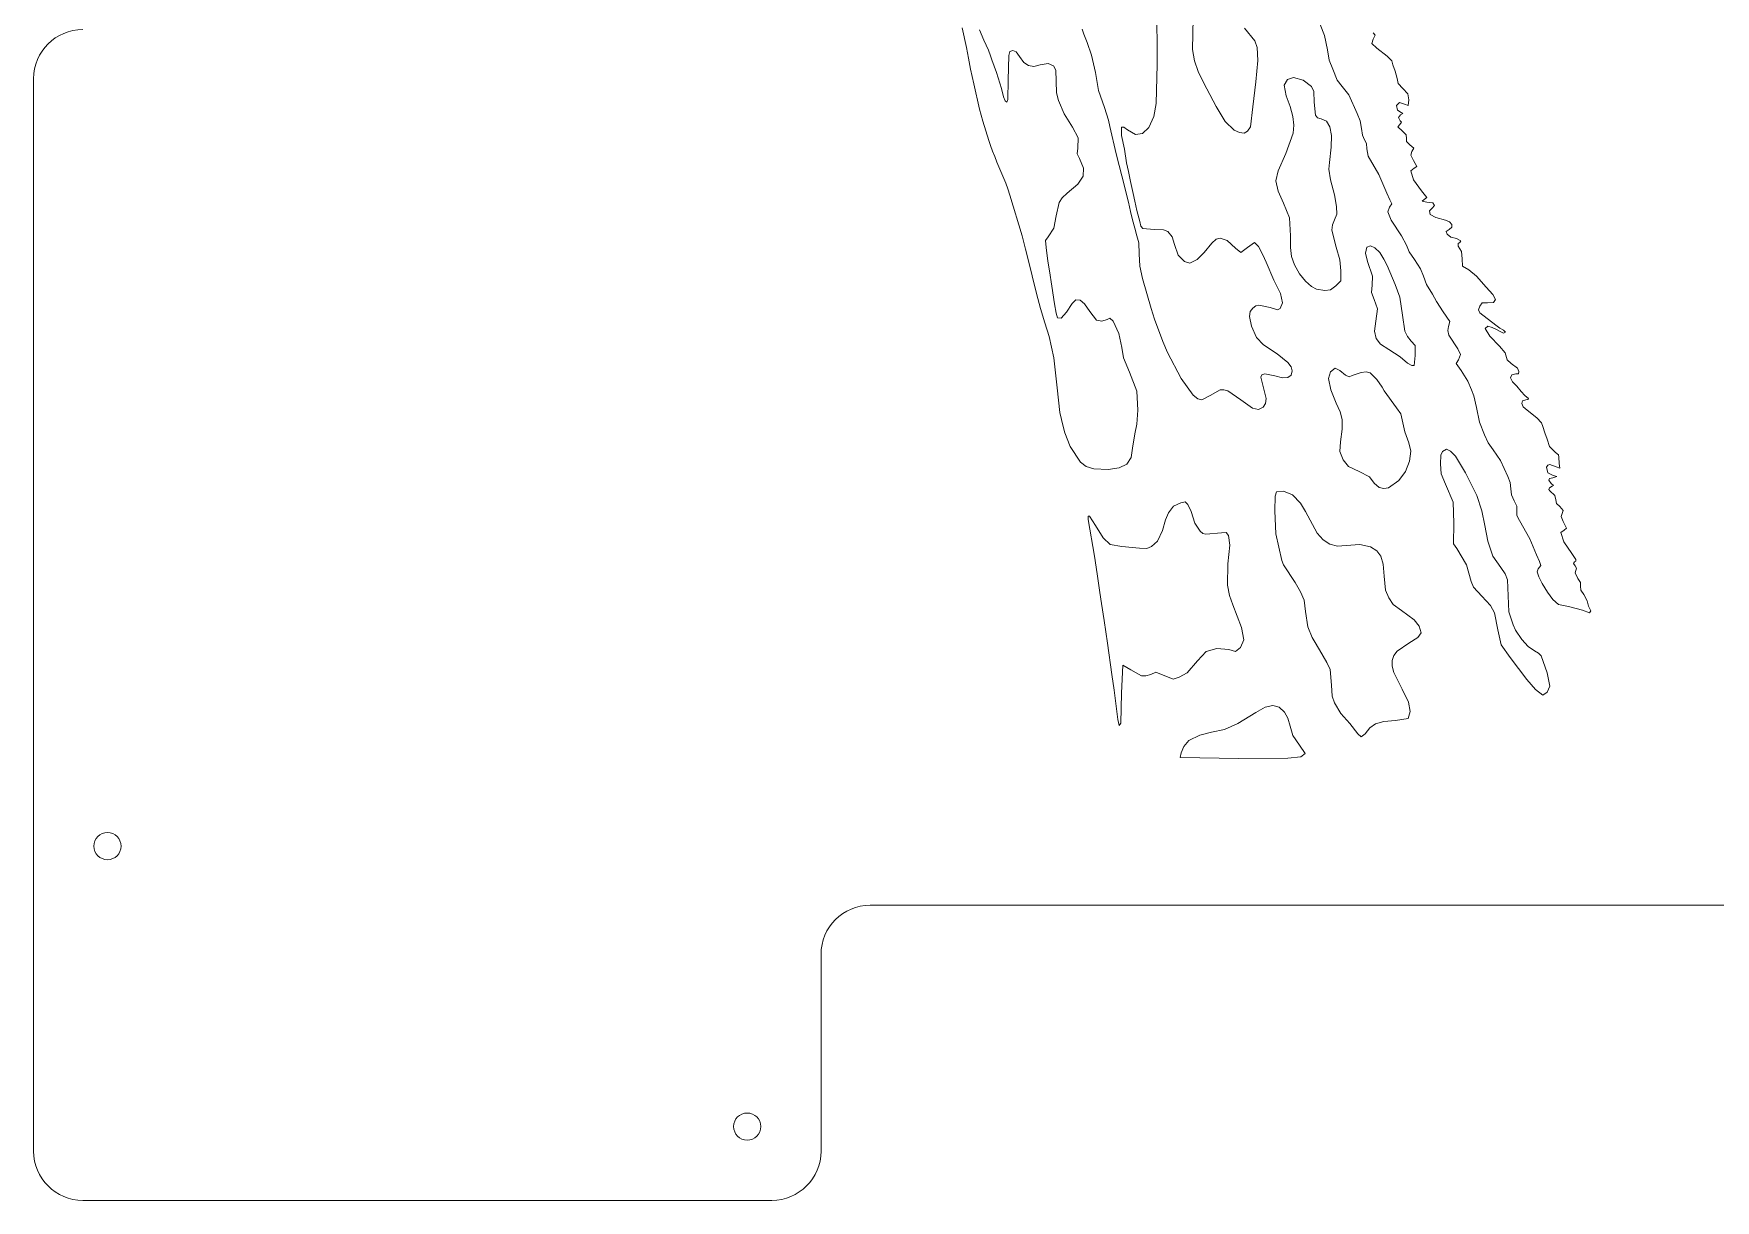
# Model space of a CAD drawing. Header units: inches. Extents: x 0.5 to 16.5, y 0.5 to 16.
# Drawn here: x 0.5 to 9.04, y 0.5 to 6.43 of the extents above; entities that cross this region are included whole.
import ezdxf

# ---------------------------------------------------------------- set-up
doc = ezdxf.new("R2010")
doc.units = ezdxf.units.IN
doc.header["$MEASUREMENT"] = 0

msp = doc.modelspace()

# ---------------------------------------------------------------- linework, layer by layer
at = {"color": 7, "linetype": 'Continuous', "lineweight": 15}
for p, q in [((6.2054, 6.5841), (6.2075, 6.2718)), ((6.3874, 6.3488), (6.3907, 6.5068)), ((5.2391, 6.3589), (5.2163, 6.4591)), ((5.3053, 6.448), (5.3273, 6.3952)), ((5.8356, 6.4266), (5.8274, 6.4517)), ((5.8518, 6.3841), (5.8356, 6.4266)), ((6.652, 6.4563), (6.7037, 6.3924)), ((7.0582, 6.4186), (7.0353, 6.4757)), ((7.0722, 6.3464), (7.0582, 6.4186)), ((7.3155, 6.4211), (7.3049, 6.4016)), ((7.3051, 6.4328), (7.3155, 6.4211)), ((5.2496, 6.3035), (5.2391, 6.3589)), ((5.3273, 6.3952), (5.3501, 6.3441)), ((5.3501, 6.3441), (5.3607, 6.3163)), ((5.454, 6.3174), (5.4599, 6.3386)), ((5.4599, 6.3386), (5.4745, 6.3424)), ((5.4745, 6.3424), (5.4914, 6.337)), ((5.4914, 6.337), (5.5091, 6.3123)), ((5.8741, 6.3202), (5.8518, 6.3841)), ((6.3976, 6.2899), (6.3874, 6.3488)), ((6.7037, 6.3924), (6.7164, 6.3581)), ((6.7164, 6.3581), (6.7184, 6.2924)), ((7.0812, 6.2944), (7.0722, 6.3464)), ((7.3049, 6.4016), (7.2978, 6.3783)), ((7.2978, 6.3783), (7.3235, 6.3552)), ((7.3235, 6.3552), (7.376, 6.3145)), ((5.2602, 6.2481), (5.2496, 6.3035)), ((5.2766, 6.173), (5.2602, 6.2481)), ((5.3607, 6.3163), (5.3679, 6.2952)), ((5.3679, 6.2952), (5.3908, 6.2313)), ((5.4509, 6.1923), (5.454, 6.3174)), ((5.5091, 6.3123), (5.5309, 6.2827)), ((5.5309, 6.2827), (5.5541, 6.2664)), ((5.5541, 6.2664), (5.5809, 6.2624)), ((5.5809, 6.2624), (5.6135, 6.27)), ((5.6135, 6.27), (5.6534, 6.2777)), ((5.6534, 6.2777), (5.6804, 6.2649)), ((5.6804, 6.2649), (5.6921, 6.2439)), ((5.6921, 6.2439), (5.694, 6.1871)), ((5.8938, 6.2319), (5.8741, 6.3202)), ((6.2075, 6.2718), (6.2033, 6.0745)), ((6.4164, 6.2369), (6.3976, 6.2899)), ((6.4322, 6.2007), (6.4164, 6.2369)), ((6.7184, 6.2924), (6.7086, 6.1841)), ((7.1, 6.2487), (7.0812, 6.2944)), ((7.1218, 6.1929), (7.1, 6.2487)), ((7.376, 6.3145), (7.3996, 6.2902)), ((7.3996, 6.2902), (7.4051, 6.2705)), ((7.4051, 6.2705), (7.4163, 6.2381)), ((7.4163, 6.2381), (7.4274, 6.2002)), ((0.5, 6.2), (0.5, 0.75)), ((5.3051, 6.0452), (5.2766, 6.173)), ((5.3908, 6.2313), (5.417, 6.1493)), ((5.4484, 6.0939), (5.4509, 6.1923)), ((5.694, 6.1871), (5.6964, 6.1289)), ((5.9099, 6.1392), (5.8938, 6.2319)), ((6.4603, 6.148), (6.4322, 6.2007)), ((6.7086, 6.1841), (6.6938, 6.0574)), ((6.8525, 6.1674), (6.8699, 6.1958)), ((6.8626, 6.1128), (6.8525, 6.1674)), ((6.8699, 6.1958), (6.9007, 6.2063)), ((6.9007, 6.2063), (6.9496, 6.192)), ((6.9496, 6.192), (6.9909, 6.16)), ((6.9909, 6.16), (7.003, 6.135)), ((7.1474, 6.1595), (7.1218, 6.1929)), ((7.1811, 6.118), (7.1474, 6.1595)), ((7.4274, 6.2002), (7.432, 6.1759)), ((7.432, 6.1759), (7.4564, 6.1496)), ((5.417, 6.1493), (5.4274, 6.1073)), ((5.4274, 6.1073), (5.4349, 6.0871)), ((5.4349, 6.0871), (5.4433, 6.081)), ((5.4433, 6.081), (5.4484, 6.0939)), ((5.6964, 6.1289), (5.706, 6.0883)), ((5.706, 6.0883), (5.7349, 6.0218)), ((5.9393, 6.0529), (5.9099, 6.1392)), ((6.2033, 6.0745), (6.1909, 6.0084)), ((6.5078, 6.0584), (6.4603, 6.148)), ((6.8834, 6.0585), (6.8626, 6.1128)), ((7.003, 6.135), (7.0051, 6.0804)), ((7.0051, 6.0804), (7.0112, 6.0139)), ((7.2242, 6.023), (7.1811, 6.118)), ((7.439, 6.0784), (7.424, 6.0644)), ((7.4638, 6.0704), (7.439, 6.0784)), ((7.4564, 6.1496), (7.4815, 6.1223)), ((7.482, 6.064), (7.4638, 6.0704)), ((7.4815, 6.1223), (7.4859, 6.0923)), ((7.4859, 6.0923), (7.482, 6.064)), ((5.3215, 5.9841), (5.3051, 6.0452)), ((5.3524, 5.886), (5.3215, 5.9841)), ((5.7349, 6.0218), (5.777, 5.9542)), ((5.9607, 5.9889), (5.9393, 6.0529)), ((5.9668, 5.9563), (5.9607, 5.9889)), ((6.1909, 6.0084), (6.1649, 5.9515)), ((6.5534, 5.9827), (6.5078, 6.0584)), ((6.5996, 5.9389), (6.5534, 5.9827)), ((6.6938, 6.0574), (6.6823, 5.9547)), ((6.8972, 6.0083), (6.8834, 6.0585)), ((6.9024, 5.9642), (6.8972, 6.0083)), ((7.0112, 6.0139), (7.0222, 6.0014)), ((7.0222, 6.0014), (7.0415, 5.9958)), ((7.0415, 5.9958), (7.0677, 5.9833)), ((7.0677, 5.9833), (7.0846, 5.9556)), ((7.2394, 5.9862), (7.2242, 6.023)), ((7.2454, 5.9474), (7.2394, 5.9862)), ((7.424, 6.0644), (7.4293, 6.0408)), ((7.4293, 6.0408), (7.4477, 6.0285)), ((7.444, 6.0158), (7.4333, 6.0034)), ((7.4333, 6.0034), (7.4426, 5.9866)), ((7.4426, 5.9866), (7.4492, 5.9788)), ((7.4549, 6.0234), (7.444, 6.0158)), ((7.4477, 6.0285), (7.4549, 6.0234)), ((5.777, 5.9542), (5.8061, 5.9001)), ((5.8061, 5.9001), (5.805, 5.8474)), ((5.9999, 5.8174), (5.9668, 5.9563)), ((6.027, 5.9544), (6.0273, 5.9106)), ((6.0377, 5.954), (6.027, 5.9544)), ((6.0273, 5.9106), (6.041, 5.8424)), ((6.0569, 5.9398), (6.0377, 5.954)), ((6.0971, 5.9168), (6.0569, 5.9398)), ((6.1334, 5.9208), (6.0971, 5.9168)), ((6.1649, 5.9515), (6.1334, 5.9208)), ((6.6267, 5.9257), (6.5996, 5.9389)), ((6.6489, 5.9238), (6.6267, 5.9257)), ((6.6671, 5.9334), (6.6489, 5.9238)), ((6.6823, 5.9547), (6.6671, 5.9334)), ((6.8606, 5.8202), (6.8988, 5.9224)), ((6.8988, 5.9224), (6.9024, 5.9642)), ((7.0846, 5.9556), (7.0925, 5.9119)), ((7.0925, 5.9119), (7.0916, 5.8515)), ((7.2503, 5.9126), (7.2454, 5.9474)), ((7.2613, 5.89), (7.2503, 5.9126)), ((7.4412, 5.9673), (7.4301, 5.9551)), ((7.4301, 5.9551), (7.4537, 5.9341)), ((7.4492, 5.9788), (7.4412, 5.9673)), ((7.4537, 5.9341), (7.4726, 5.9139)), ((7.4726, 5.9139), (7.4741, 5.8967)), ((7.4741, 5.8967), (7.475, 5.8802)), ((5.3609, 5.861), (5.3524, 5.886)), ((5.3718, 5.8313), (5.3609, 5.861)), ((5.3827, 5.8041), (5.3718, 5.8313)), ((5.805, 5.8474), (5.8017, 5.8181)), ((5.8017, 5.8181), (5.8123, 5.7936)), ((6.0146, 5.7592), (5.9999, 5.8174)), ((6.041, 5.8424), (6.0526, 5.773)), ((6.8221, 5.7323), (6.8606, 5.8202)), ((7.0916, 5.8515), (7.0823, 5.7745)), ((7.2716, 5.8699), (7.2613, 5.89)), ((7.2734, 5.8436), (7.2716, 5.8699)), ((7.2794, 5.8066), (7.2734, 5.8436)), ((7.475, 5.8802), (7.491, 5.8635)), ((7.491, 5.8635), (7.5112, 5.8469)), ((7.5016, 5.8302), (7.4956, 5.812)), ((7.4956, 5.812), (7.5097, 5.7848)), ((7.5112, 5.8469), (7.5016, 5.8302)), ((5.3934, 5.7764), (5.3827, 5.8041)), ((5.4391, 5.6696), (5.3934, 5.7764)), ((5.8123, 5.7936), (5.8333, 5.7455)), ((5.8333, 5.7455), (5.8317, 5.7049)), ((6.0277, 5.7064), (6.0146, 5.7592)), ((6.0526, 5.773), (6.0612, 5.7278)), ((6.0612, 5.7278), (6.072, 5.6778)), ((6.8108, 5.6817), (6.8221, 5.7323)), ((7.0823, 5.7745), (7.08, 5.7397)), ((7.08, 5.7397), (7.0885, 5.6867)), ((7.333, 5.7135), (7.2794, 5.8066)), ((7.5133, 5.7451), (7.4959, 5.7309)), ((7.4959, 5.7309), (7.51, 5.6864)), ((7.5097, 5.7848), (7.5274, 5.7533)), ((7.5274, 5.7533), (7.5133, 5.7451)), ((5.4496, 5.6401), (5.4391, 5.6696)), ((5.4599, 5.6073), (5.4496, 5.6401)), ((5.8049, 5.6646), (5.7505, 5.6175)), ((5.8317, 5.7049), (5.8049, 5.6646)), ((6.0613, 5.573), (6.0277, 5.7064)), ((6.072, 5.6778), (6.086, 5.6159)), ((6.8228, 5.6277), (6.8108, 5.6817)), ((7.0885, 5.6867), (7.1078, 5.6102)), ((7.3748, 5.6174), (7.333, 5.7135)), ((7.51, 5.6864), (7.5503, 5.6294)), ((5.5214, 5.4007), (5.4599, 5.6073)), ((5.709, 5.5709), (5.6938, 5.5033)), ((5.7256, 5.5951), (5.709, 5.5709)), ((5.7505, 5.6175), (5.7256, 5.5951)), ((6.0719, 5.5256), (6.0613, 5.573)), ((6.086, 5.6159), (6.094, 5.5784)), ((6.094, 5.5784), (6.1047, 5.5299)), ((6.8498, 5.5671), (6.8228, 5.6277)), ((6.8805, 5.4922), (6.8498, 5.5671)), ((7.1078, 5.6102), (7.1189, 5.5507)), ((7.3892, 5.5847), (7.3748, 5.6174)), ((7.3883, 5.5478), (7.399, 5.5647)), ((7.399, 5.5647), (7.3892, 5.5847)), ((7.5503, 5.6294), (7.5774, 5.5955)), ((7.5635, 5.5864), (7.5535, 5.5778)), ((7.5535, 5.5778), (7.5772, 5.573)), ((7.5774, 5.5955), (7.5635, 5.5864)), ((7.5772, 5.573), (7.6075, 5.5696)), ((7.616, 5.5558), (7.6054, 5.5425)), ((7.6075, 5.5696), (7.616, 5.5558)), ((5.6938, 5.5033), (5.6824, 5.4404)), ((6.0829, 5.4826), (6.0719, 5.5256)), ((6.094, 5.44), (6.0829, 5.4826)), ((6.1047, 5.5299), (6.119, 5.4749)), ((6.119, 5.4749), (6.1244, 5.4507)), ((6.885, 5.4007), (6.8805, 5.4922)), ((7.1083, 5.4824), (7.0977, 5.4568)), ((7.1198, 5.5114), (7.1083, 5.4824)), ((7.1189, 5.5507), (7.1198, 5.5114)), ((7.3802, 5.5236), (7.3883, 5.5478)), ((7.3966, 5.4812), (7.3802, 5.5236)), ((7.4496, 5.4015), (7.3966, 5.4812)), ((7.6054, 5.5425), (7.5914, 5.5281)), ((7.5914, 5.5281), (7.594, 5.5091)), ((7.594, 5.5091), (7.6238, 5.4942)), ((7.6238, 5.4942), (7.6731, 5.4815)), ((7.6731, 5.4815), (7.6929, 5.4733)), ((7.6929, 5.4733), (7.7039, 5.4596)), ((5.5392, 5.3341), (5.5214, 5.4007)), ((5.6539, 5.3971), (5.6401, 5.377)), ((5.6824, 5.4404), (5.6539, 5.3971)), ((6.1051, 5.4007), (6.094, 5.44)), ((6.114, 5.3656), (6.1051, 5.4007)), ((6.1244, 5.4507), (6.1347, 5.4379)), ((6.1347, 5.4379), (6.1923, 5.4332)), ((6.1923, 5.4332), (6.2406, 5.4326)), ((6.2406, 5.4326), (6.2623, 5.4229)), ((6.2623, 5.4229), (6.2846, 5.3961)), ((6.2846, 5.3961), (6.2962, 5.3572)), ((6.4848, 5.3646), (6.5079, 5.3847)), ((6.5079, 5.3847), (6.5281, 5.3896)), ((6.5281, 5.3896), (6.5634, 5.3774)), ((6.8842, 5.3425), (6.885, 5.4007)), ((7.0977, 5.4568), (7.0953, 5.4299)), ((7.0953, 5.4299), (7.1168, 5.3444)), ((7.475, 5.3543), (7.4496, 5.4015)), ((7.6918, 5.4343), (7.6754, 5.4232)), ((7.6754, 5.4232), (7.6805, 5.4095)), ((7.6805, 5.4095), (7.7003, 5.3954)), ((7.7041, 5.445), (7.6918, 5.4343)), ((7.7003, 5.3954), (7.7288, 5.3873)), ((7.7039, 5.4596), (7.7041, 5.445)), ((7.7288, 5.3873), (7.7496, 5.3755)), ((5.556, 5.2674), (5.5392, 5.3341)), ((5.6401, 5.377), (5.6432, 5.3415)), ((5.6432, 5.3415), (5.6526, 5.273)), ((6.1164, 5.3103), (6.114, 5.3656)), ((6.1196, 5.2477), (6.1164, 5.3103)), ((6.2962, 5.3572), (6.3148, 5.304)), ((6.3148, 5.304), (6.3464, 5.2715)), ((6.4107, 5.2819), (6.4467, 5.3173)), ((6.4467, 5.3173), (6.4848, 5.3646)), ((6.5634, 5.3774), (6.6059, 5.3394)), ((6.6059, 5.3394), (6.6321, 5.3174)), ((6.6321, 5.3174), (6.6663, 5.3424)), ((6.6663, 5.3424), (6.7018, 5.3674)), ((6.7018, 5.3674), (6.7226, 5.3473)), ((6.7226, 5.3473), (6.7415, 5.3119)), ((6.7415, 5.3119), (6.7531, 5.287)), ((6.8901, 5.2963), (6.8842, 5.3425)), ((7.1168, 5.3444), (7.1357, 5.2788)), ((7.2668, 5.3137), (7.2729, 5.3441)), ((7.2754, 5.2702), (7.2668, 5.3137)), ((7.2729, 5.3441), (7.2912, 5.3502)), ((7.2912, 5.3502), (7.3142, 5.3405)), ((7.3142, 5.3405), (7.3382, 5.3175)), ((7.3382, 5.3175), (7.3597, 5.2835)), ((7.4883, 5.3197), (7.475, 5.3543)), ((7.5143, 5.2808), (7.4883, 5.3197)), ((7.737, 5.3617), (7.7365, 5.3482)), ((7.7365, 5.3482), (7.7531, 5.3214)), ((7.7446, 5.3674), (7.737, 5.3617)), ((7.7496, 5.3755), (7.7446, 5.3674)), ((7.7531, 5.3214), (7.7575, 5.2852)), ((5.5727, 5.198), (5.556, 5.2674)), ((5.6526, 5.273), (5.6608, 5.223)), ((5.6608, 5.223), (5.6718, 5.1452)), ((6.1328, 5.1841), (6.1196, 5.2477)), ((6.3464, 5.2715), (6.3734, 5.262)), ((6.3734, 5.262), (6.4107, 5.2819)), ((6.7531, 5.287), (6.7607, 5.2669)), ((6.7607, 5.2669), (6.8009, 5.1757)), ((6.9048, 5.2544), (6.8901, 5.2963)), ((6.93, 5.2091), (6.9048, 5.2544)), ((7.1357, 5.2788), (7.1404, 5.224)), ((7.1404, 5.224), (7.1413, 5.1723)), ((7.3013, 5.1961), (7.2754, 5.2702)), ((7.3597, 5.2835), (7.3768, 5.2507)), ((7.3768, 5.2507), (7.4164, 5.1535)), ((7.5449, 5.2332), (7.5143, 5.2808)), ((7.5607, 5.1963), (7.5449, 5.2332)), ((7.7575, 5.2852), (7.759, 5.2476)), ((7.759, 5.2476), (7.7902, 5.2289)), ((7.7902, 5.2289), (7.8297, 5.1959)), ((5.5946, 5.1091), (5.5727, 5.198)), ((5.6718, 5.1452), (5.686, 5.0555)), ((6.1767, 5.0313), (6.1328, 5.1841)), ((6.8009, 5.1757), (6.8339, 5.1091)), ((6.961, 5.1705), (6.93, 5.2091)), ((6.9913, 5.1444), (6.961, 5.1705)), ((7.0163, 5.1311), (6.9913, 5.1444)), ((7.0596, 5.123), (7.0163, 5.1311)), ((7.0886, 5.1267), (7.0596, 5.123)), ((7.1152, 5.1476), (7.0886, 5.1267)), ((7.1413, 5.1723), (7.1152, 5.1476)), ((7.2959, 5.1142), (7.2993, 5.1511)), ((7.2993, 5.1511), (7.3013, 5.1961)), ((7.4164, 5.1535), (7.4401, 5.0898)), ((7.5759, 5.1544), (7.5607, 5.1963)), ((7.6063, 5.1044), (7.5759, 5.1544)), ((7.8297, 5.1959), (7.8798, 5.1408)), ((7.8798, 5.1408), (7.9134, 5.1041)), ((5.6156, 5.0313), (5.5946, 5.1091)), ((5.686, 5.0555), (5.694, 5.0076)), ((5.7468, 5.0129), (5.7763, 5.0577)), ((5.7763, 5.0577), (5.795, 5.0755)), ((5.795, 5.0755), (5.8158, 5.0749)), ((5.8158, 5.0749), (5.8392, 5.0557)), ((5.8392, 5.0557), (5.8657, 5.0176)), ((6.7082, 5.0459), (6.6936, 5.0345)), ((6.7247, 5.0499), (6.7082, 5.0459)), ((6.781, 5.0364), (6.7247, 5.0499)), ((6.8436, 5.0609), (6.8333, 5.0317)), ((6.8339, 5.1091), (6.8436, 5.0609)), ((7.31, 5.0772), (7.2959, 5.1142)), ((7.3262, 5.0301), (7.31, 5.0772)), ((7.4401, 5.0898), (7.4542, 4.9982)), ((7.6274, 5.0683), (7.6063, 5.1044)), ((7.6607, 5.015), (7.6274, 5.0683)), ((7.8464, 5.044), (7.84, 5.0253)), ((7.8583, 5.0605), (7.8464, 5.044)), ((7.8856, 5.0603), (7.8583, 5.0605)), ((7.9164, 5.0627), (7.8856, 5.0603)), ((7.9134, 5.1041), (7.9257, 5.0777)), ((7.9257, 5.0777), (7.9164, 5.0627)), ((5.6374, 4.9591), (5.6156, 5.0313)), ((5.6585, 4.8896), (5.6374, 4.9591)), ((5.694, 5.0076), (5.7018, 4.9847)), ((5.7018, 4.9847), (5.7205, 4.9834)), ((5.7205, 4.9834), (5.7468, 5.0129)), ((5.8657, 5.0176), (5.8994, 4.9731)), ((5.8994, 4.9731), (5.9261, 4.9678)), ((5.9261, 4.9678), (5.9532, 4.9768)), ((5.9532, 4.9768), (5.9678, 4.9825)), ((5.9678, 4.9825), (5.9835, 4.9671)), ((5.9835, 4.9671), (6.0129, 4.9053)), ((6.1944, 4.9785), (6.1767, 5.0313)), ((6.2359, 4.8646), (6.1944, 4.9785)), ((6.6804, 5.0163), (6.6774, 4.9914)), ((6.6774, 4.9914), (6.6865, 4.942)), ((6.6936, 5.0345), (6.6804, 5.0163)), ((6.8183, 5.0254), (6.781, 5.0364)), ((6.8333, 5.0317), (6.8183, 5.0254)), ((7.3122, 4.9168), (7.3182, 4.9677)), ((7.3182, 4.9677), (7.3262, 5.0301)), ((7.4542, 4.9982), (7.4655, 4.9177)), ((7.694, 4.9654), (7.6607, 5.015)), ((7.6874, 4.9414), (7.694, 4.9654)), ((7.84, 5.0253), (7.8467, 5.0101)), ((7.8467, 5.0101), (7.9279, 4.9475)), ((5.6821, 4.7819), (5.6585, 4.8896)), ((6.0129, 4.9053), (6.0274, 4.834)), ((6.6865, 4.942), (6.7123, 4.8849)), ((6.7123, 4.8849), (6.7476, 4.8469)), ((7.3194, 4.88), (7.3122, 4.9168)), ((7.3427, 4.851), (7.3194, 4.88)), ((7.4655, 4.9177), (7.4786, 4.8903)), ((7.4786, 4.8903), (7.4985, 4.8658)), ((7.684, 4.9206), (7.6874, 4.9414)), ((7.6898, 4.897), (7.684, 4.9206)), ((7.7343, 4.828), (7.6898, 4.897)), ((7.8875, 4.9431), (7.8734, 4.9304)), ((7.8734, 4.9304), (7.8982, 4.8908)), ((7.9102, 4.9353), (7.8875, 4.9431)), ((7.8982, 4.8908), (7.9464, 4.8413)), ((7.9348, 4.923), (7.9102, 4.9353)), ((7.9279, 4.9475), (7.9482, 4.933)), ((7.9496, 4.9146), (7.9348, 4.923)), ((7.9482, 4.933), (7.9676, 4.9212)), ((7.9664, 4.9065), (7.9496, 4.9146)), ((7.9774, 4.912), (7.9664, 4.9065)), ((7.9676, 4.9212), (7.9774, 4.912)), ((6.0274, 4.834), (6.036, 4.7821)), ((6.26, 4.8091), (6.2359, 4.8646)), ((6.3298, 4.6757), (6.26, 4.8091)), ((6.7476, 4.8469), (6.8174, 4.8016)), ((6.8174, 4.8016), (6.8715, 4.7581)), ((7.385, 4.8233), (7.3427, 4.851)), ((7.4417, 4.7857), (7.385, 4.8233)), ((7.4801, 4.755), (7.4417, 4.7857)), ((7.4985, 4.8658), (7.519, 4.8447)), ((7.519, 4.7937), (7.5128, 4.743)), ((7.519, 4.8447), (7.519, 4.7937)), ((7.7488, 4.798), (7.7343, 4.828)), ((7.7385, 4.7714), (7.7488, 4.798)), ((7.9464, 4.8413), (7.9749, 4.8069)), ((7.9749, 4.8069), (7.9856, 4.7718)), ((5.6996, 4.6285), (5.6821, 4.7819)), ((6.036, 4.7821), (6.0664, 4.7085)), ((6.0664, 4.7085), (6.104, 4.6126)), ((6.7539, 4.6997), (6.7388, 4.6954)), ((6.8054, 4.69), (6.7539, 4.6997)), ((6.8715, 4.7581), (6.888, 4.7349)), ((6.888, 4.7349), (6.894, 4.7147)), ((6.894, 4.7147), (6.8884, 4.6926)), ((7.0774, 4.6757), (7.0884, 4.7105)), ((7.0884, 4.7105), (7.1112, 4.7282)), ((7.1112, 4.7282), (7.1359, 4.7172)), ((7.1359, 4.7172), (7.1651, 4.6942)), ((7.1988, 4.691), (7.2444, 4.7063)), ((7.2444, 4.7063), (7.27, 4.7095)), ((7.27, 4.7095), (7.2903, 4.7055)), ((7.2903, 4.7055), (7.3244, 4.672)), ((7.5011, 4.7425), (7.4801, 4.755)), ((7.5128, 4.743), (7.5011, 4.7425)), ((7.7274, 4.753), (7.7385, 4.7714)), ((7.7515, 4.7178), (7.7274, 4.753)), ((7.7866, 4.6622), (7.7515, 4.7178)), ((7.9856, 4.7718), (8.0052, 4.7525)), ((8.0052, 4.7525), (8.0376, 4.7292)), ((8.0294, 4.6993), (8.0089, 4.695)), ((8.0437, 4.7005), (8.0294, 4.6993)), ((8.0376, 4.7292), (8.0454, 4.7119)), ((8.0454, 4.7119), (8.0437, 4.7005)), ((5.7138, 4.5033), (5.6996, 4.6285)), ((6.3908, 4.5923), (6.3298, 4.6757)), ((6.5274, 4.6182), (6.4771, 4.5895)), ((6.5469, 4.6194), (6.5274, 4.6182)), ((6.5674, 4.613), (6.5469, 4.6194)), ((6.7388, 4.6954), (6.7339, 4.6826)), ((6.7339, 4.6826), (6.7464, 4.6361)), ((6.7464, 4.6361), (6.7614, 4.5742)), ((6.8438, 4.6802), (6.8054, 4.69)), ((6.8716, 4.6811), (6.8438, 4.6802)), ((6.8884, 4.6926), (6.8716, 4.6811)), ((7.0895, 4.6186), (7.0774, 4.6757)), ((7.1176, 4.5506), (7.0895, 4.6186)), ((7.1651, 4.6942), (7.1835, 4.6855)), ((7.1835, 4.6855), (7.1988, 4.691)), ((7.3244, 4.672), (7.3505, 4.6329)), ((7.3505, 4.6329), (7.3607, 4.6135)), ((7.3607, 4.6135), (7.4229, 4.528)), ((7.8051, 4.6185), (7.7866, 4.6622)), ((7.8156, 4.5889), (7.8051, 4.6185)), ((8.0089, 4.695), (8.0033, 4.6806)), ((8.0033, 4.6806), (8.0122, 4.6598)), ((8.0122, 4.6598), (8.0354, 4.6367)), ((8.0354, 4.6367), (8.0562, 4.6101)), ((6.104, 4.6126), (6.1091, 4.5154)), ((6.4139, 4.5734), (6.3908, 4.5923)), ((6.4341, 4.5674), (6.4139, 4.5734)), ((6.4771, 4.5895), (6.4341, 4.5674)), ((6.6329, 4.5676), (6.5674, 4.613)), ((6.6913, 4.5254), (6.6329, 4.5676)), ((6.746, 4.531), (6.7216, 4.5183)), ((6.7575, 4.5492), (6.746, 4.531)), ((6.7614, 4.5742), (6.7575, 4.5492)), ((7.1374, 4.5075), (7.1176, 4.5506)), ((7.4229, 4.528), (7.4448, 4.4976)), ((7.8299, 4.5285), (7.8156, 4.5889)), ((7.8449, 4.454), (7.8299, 4.5285)), ((8.0562, 4.6101), (8.076, 4.59)), ((8.0639, 4.5624), (8.0595, 4.5498)), ((8.0595, 4.5498), (8.0677, 4.5331)), ((8.0813, 4.5674), (8.0639, 4.5624)), ((8.0677, 4.5331), (8.088, 4.5161)), ((8.076, 4.59), (8.0935, 4.5753)), ((8.0913, 4.5697), (8.0813, 4.5674)), ((8.0935, 4.5753), (8.0913, 4.5697)), ((5.7296, 4.4329), (5.7138, 4.5033)), ((6.1047, 4.445), (6.095, 4.3952)), ((6.1091, 4.5154), (6.1047, 4.445)), ((6.7216, 4.5183), (6.6913, 4.5254)), ((7.1468, 4.4673), (7.1374, 4.5075)), ((7.1468, 4.4198), (7.1468, 4.4673)), ((7.4448, 4.4976), (7.4526, 4.4672)), ((7.4526, 4.4672), (7.4661, 4.4046)), ((7.8712, 4.3896), (7.8449, 4.454)), ((8.088, 4.5161), (8.1371, 4.4765)), ((8.1371, 4.4765), (8.1603, 4.4512)), ((8.1603, 4.4512), (8.1664, 4.4319)), ((5.7385, 4.4008), (5.7296, 4.4329)), ((5.7649, 4.3308), (5.7385, 4.4008)), ((6.095, 4.3952), (6.083, 4.3223)), ((7.1387, 4.3546), (7.1468, 4.4198)), ((7.4661, 4.4046), (7.4863, 4.3496)), ((7.8884, 4.3497), (7.8712, 4.3896)), ((8.1664, 4.4319), (8.1774, 4.4007)), ((8.1774, 4.4007), (8.1884, 4.3681)), ((8.1884, 4.3681), (8.2004, 4.3308)), ((5.8184, 4.2516), (5.7649, 4.3308)), ((6.0759, 4.2745), (6.0538, 4.2415)), ((6.083, 4.3223), (6.0759, 4.2745)), ((7.1364, 4.306), (7.1387, 4.3546)), ((7.1525, 4.2632), (7.1364, 4.306)), ((7.4863, 4.3496), (7.4962, 4.3068)), ((7.4962, 4.3068), (7.4896, 4.2558)), ((7.6468, 4.2432), (7.6488, 4.2866)), ((7.6488, 4.2866), (7.6574, 4.3057)), ((7.6574, 4.3057), (7.6768, 4.3172)), ((7.6768, 4.3172), (7.6972, 4.3073)), ((7.6972, 4.3073), (7.7225, 4.2812)), ((7.7225, 4.2812), (7.7748, 4.1968)), ((7.9154, 4.3136), (7.8884, 4.3497)), ((7.952, 4.2591), (7.9154, 4.3136)), ((8.2004, 4.3308), (8.2309, 4.3003)), ((8.2309, 4.3003), (8.2457, 4.2883)), ((8.2457, 4.2883), (8.2474, 4.2765)), ((8.2474, 4.2765), (8.2507, 4.2438)), ((5.8476, 4.2297), (5.8184, 4.2516)), ((5.8857, 4.2168), (5.8476, 4.2297)), ((5.9579, 4.2142), (5.8857, 4.2168)), ((6.015, 4.2219), (5.9579, 4.2142)), ((6.0538, 4.2415), (6.015, 4.2219)), ((7.1801, 4.2285), (7.1525, 4.2632)), ((7.233, 4.2043), (7.1801, 4.2285)), ((7.2857, 4.176), (7.233, 4.2043)), ((7.4686, 4.2038), (7.4349, 4.158)), ((7.4896, 4.2558), (7.4686, 4.2038)), ((7.6503, 4.1921), (7.6468, 4.2432)), ((7.6725, 4.1396), (7.6503, 4.1921)), ((7.7748, 4.1968), (7.8315, 4.0813)), ((7.9883, 4.1785), (7.952, 4.2591)), ((8.1915, 4.2361), (8.1853, 4.2263)), ((8.1853, 4.2263), (8.192, 4.1972)), ((8.2026, 4.2396), (8.1915, 4.2361)), ((8.192, 4.1972), (8.2197, 4.1841)), ((8.2338, 4.2279), (8.2026, 4.2396)), ((8.2529, 4.2204), (8.2338, 4.2279)), ((8.2507, 4.2438), (8.2529, 4.2204)), ((6.8134, 4.1007), (6.8499, 4.1033)), ((6.8499, 4.1033), (6.896, 4.0853)), ((7.3101, 4.1449), (7.2857, 4.176)), ((7.3351, 4.1228), (7.3101, 4.1449)), ((7.3596, 4.1172), (7.3351, 4.1228)), ((7.3834, 4.1208), (7.3596, 4.1172)), ((7.4349, 4.158), (7.3834, 4.1208)), ((7.7121, 4.0472), (7.6725, 4.1396)), ((8.0017, 4.1477), (7.9883, 4.1785)), ((8.0051, 4.1159), (8.0017, 4.1477)), ((8.0085, 4.0845), (8.0051, 4.1159)), ((8.2, 4.1207), (8.1967, 4.1129)), ((8.1967, 4.1129), (8.2025, 4.1054)), ((8.201, 4.1683), (8.1968, 4.1591)), ((8.1968, 4.1591), (8.2093, 4.1425)), ((8.2142, 4.1285), (8.2, 4.1207)), ((8.2176, 4.1719), (8.201, 4.1683)), ((8.2025, 4.1054), (8.2275, 4.0811)), ((8.2093, 4.1425), (8.2214, 4.1332)), ((8.2214, 4.1332), (8.2142, 4.1285)), ((8.238, 4.1788), (8.2176, 4.1719)), ((8.2197, 4.1841), (8.238, 4.1788)), ((6.2646, 3.9935), (6.2911, 4.0274)), ((6.2911, 4.0274), (6.3274, 4.0452)), ((6.3274, 4.0452), (6.3497, 4.0499)), ((6.3497, 4.0499), (6.3642, 4.0366)), ((6.3642, 4.0366), (6.3805, 4.0007)), ((6.8056, 4.0042), (6.8068, 4.0777)), ((6.8068, 4.0777), (6.8134, 4.1007)), ((6.896, 4.0853), (6.9356, 4.0426)), ((6.9356, 4.0426), (6.9607, 4.0008)), ((7.715, 3.9409), (7.7121, 4.0472)), ((7.8315, 4.0813), (7.8575, 4.0041)), ((8.0215, 4.0548), (8.0085, 4.0845)), ((8.034, 4.027), (8.0215, 4.0548)), ((8.0348, 4.0033), (8.034, 4.027)), ((8.2275, 4.0811), (8.2329, 4.0597)), ((8.2329, 4.0597), (8.2368, 4.0417)), ((8.2368, 4.0417), (8.2524, 4.0261)), ((8.2524, 4.0261), (8.2707, 4.005)), ((5.8568, 3.9776), (5.8639, 3.9772)), ((5.8576, 3.9605), (5.8568, 3.9776)), ((5.8887, 3.773), (5.8576, 3.9605)), ((5.8639, 3.9772), (5.8944, 3.9299)), ((6.2341, 3.9044), (6.2496, 3.9585)), ((6.2496, 3.9585), (6.2646, 3.9935)), ((6.3805, 4.0007), (6.3985, 3.9416)), ((6.3985, 3.9416), (6.4262, 3.9001)), ((6.8105, 3.8869), (6.8056, 4.0042)), ((6.9607, 4.0008), (7.0201, 3.8912)), ((7.7135, 3.8361), (7.715, 3.9409)), ((7.8575, 4.0041), (7.8717, 3.9293)), ((8.0355, 3.9803), (8.0348, 4.0033)), ((8.0488, 3.9556), (8.0355, 3.9803)), ((8.1005, 3.8619), (8.0488, 3.9556)), ((8.2636, 3.9861), (8.2592, 3.9744)), ((8.2592, 3.9744), (8.2705, 3.949)), ((8.2707, 4.005), (8.2636, 3.9861)), ((8.2705, 3.949), (8.2875, 3.9161)), ((5.8944, 3.9299), (5.9325, 3.8675)), ((5.9325, 3.8675), (5.9686, 3.8328)), ((6.1795, 3.8226), (6.21, 3.8497)), ((6.21, 3.8497), (6.2341, 3.9044)), ((6.4262, 3.9001), (6.4393, 3.8895)), ((6.4393, 3.8895), (6.4542, 3.8853)), ((6.4542, 3.8853), (6.5339, 3.893)), ((6.5339, 3.893), (6.5576, 3.8933)), ((6.5576, 3.8933), (6.5693, 3.8781)), ((6.5693, 3.8781), (6.5762, 3.8288)), ((6.8416, 3.7521), (6.8105, 3.8869)), ((7.0201, 3.8912), (7.0503, 3.8567)), ((7.0503, 3.8567), (7.0847, 3.8346)), ((7.8717, 3.9293), (7.887, 3.8497)), ((7.887, 3.8497), (7.9122, 3.7741)), ((8.1355, 3.7807), (8.1005, 3.8619)), ((8.2749, 3.9064), (8.2575, 3.8932)), ((8.2575, 3.8932), (8.2736, 3.8464)), ((8.2736, 3.8464), (8.3138, 3.7877)), ((8.2875, 3.9161), (8.2749, 3.9064)), ((5.9027, 3.6841), (5.8887, 3.773)), ((5.9686, 3.8328), (6.0274, 3.8223)), ((6.0274, 3.8223), (6.1171, 3.8142)), ((6.1171, 3.8142), (6.156, 3.813)), ((6.156, 3.813), (6.1795, 3.8226)), ((6.5762, 3.8288), (6.5661, 3.7341)), ((7.0847, 3.8346), (7.1238, 3.8249)), ((7.1238, 3.8249), (7.1679, 3.8275)), ((7.1679, 3.8275), (7.238, 3.8336)), ((7.238, 3.8336), (7.2907, 3.8202)), ((7.2907, 3.8202), (7.3241, 3.8002)), ((7.3241, 3.8002), (7.3446, 3.774)), ((7.3446, 3.774), (7.3557, 3.7337)), ((7.7301, 3.8127), (7.7135, 3.8361)), ((7.7793, 3.7288), (7.7301, 3.8127)), ((7.9122, 3.7741), (7.953, 3.716)), ((8.1499, 3.7463), (8.1355, 3.7807)), ((8.3138, 3.7877), (8.3351, 3.7572)), ((5.9166, 3.5896), (5.9027, 3.6841)), ((6.5661, 3.7341), (6.5647, 3.6263)), ((6.8496, 3.7303), (6.8416, 3.7521)), ((6.9079, 3.6396), (6.8496, 3.7303)), ((7.3557, 3.7337), (7.3614, 3.6717)), ((7.803, 3.6452), (7.7793, 3.7288)), ((7.953, 3.716), (7.9747, 3.6839)), ((7.9747, 3.6839), (7.9873, 3.6527)), ((8.1388, 3.6932), (8.144, 3.7091)), ((8.1466, 3.6683), (8.1388, 3.6932)), ((8.144, 3.7091), (8.1562, 3.7259)), ((8.1562, 3.7259), (8.1499, 3.7463)), ((8.3275, 3.7452), (8.3221, 3.7367)), ((8.3221, 3.7367), (8.331, 3.7239)), ((8.3351, 3.7484), (8.3275, 3.7452)), ((8.3375, 3.7129), (8.3304, 3.6888)), ((8.3304, 3.6888), (8.3443, 3.6596)), ((8.331, 3.7239), (8.3375, 3.7129)), ((8.3351, 3.7572), (8.3351, 3.7484)), ((5.925, 3.5333), (5.9166, 3.5896)), ((6.5647, 3.6263), (6.5747, 3.5738)), ((6.9362, 3.5924), (6.9079, 3.6396)), ((6.9544, 3.55), (6.9362, 3.5924)), ((7.3614, 3.6717), (7.3676, 3.6016)), ((7.3676, 3.6016), (7.3837, 3.5612)), ((7.8148, 3.616), (7.803, 3.6452)), ((7.8577, 3.5702), (7.8148, 3.616)), ((7.9873, 3.6527), (7.9908, 3.5719)), ((8.1633, 3.6341), (8.1466, 3.6683)), ((8.1898, 3.5914), (8.1633, 3.6341)), ((8.218, 3.5538), (8.1898, 3.5914)), ((8.3443, 3.6596), (8.358, 3.6398)), ((8.358, 3.6398), (8.3584, 3.6208)), ((8.3584, 3.6208), (8.3591, 3.6012)), ((8.3591, 3.6012), (8.3746, 3.5785)), ((5.9386, 3.4472), (5.925, 3.5333)), ((6.5747, 3.5738), (6.5914, 3.5257)), ((6.5914, 3.5257), (6.6366, 3.4118)), ((6.9616, 3.4924), (6.9544, 3.55)), ((7.3837, 3.5612), (7.4068, 3.5278)), ((7.4068, 3.5278), (7.4481, 3.497)), ((7.9015, 3.5229), (7.8577, 3.5702)), ((7.9211, 3.485), (7.9015, 3.5229)), ((7.9908, 3.5719), (7.995, 3.4909)), ((8.2468, 3.5288), (8.218, 3.5538)), ((8.2977, 3.5179), (8.2468, 3.5288)), ((8.369, 3.4995), (8.2977, 3.5179)), ((8.3746, 3.5785), (8.3915, 3.5459)), ((8.3915, 3.5459), (8.3996, 3.5202)), ((8.3996, 3.5202), (8.4103, 3.495)), ((5.9553, 3.3313), (5.9386, 3.4472)), ((6.9736, 3.4139), (6.9616, 3.4924)), ((7.4481, 3.497), (7.5138, 3.4497)), ((7.5138, 3.4497), (7.539, 3.4176)), ((7.539, 3.4176), (7.5496, 3.3844)), ((7.9387, 3.3988), (7.9211, 3.485)), ((7.995, 3.4909), (8.0169, 3.424)), ((8.0169, 3.424), (8.0274, 3.398)), ((8.4038, 3.4848), (8.369, 3.4995)), ((8.4103, 3.495), (8.4038, 3.4848)), ((6.6477, 3.3491), (6.631, 3.3103)), ((6.6366, 3.4118), (6.6477, 3.3491)), ((6.9957, 3.3599), (6.9736, 3.4139)), ((7.0051, 3.343), (6.9957, 3.3599)), ((7.033, 3.297), (7.0051, 3.343)), ((7.5326, 3.3604), (7.4867, 3.3312)), ((7.5496, 3.3844), (7.5326, 3.3604)), ((7.9557, 3.3224), (7.9387, 3.3988)), ((8.0274, 3.398), (8.0599, 3.3497)), ((8.0599, 3.3497), (8.0924, 3.3145)), ((5.9779, 3.173), (5.9553, 3.3313)), ((6.4569, 3.2884), (6.412, 3.2424)), ((6.5113, 3.3045), (6.4569, 3.2884)), ((6.5718, 3.2986), (6.5113, 3.3045)), ((6.6063, 3.2897), (6.5718, 3.2986)), ((6.631, 3.3103), (6.6063, 3.2897)), ((7.0695, 3.2341), (7.033, 3.297)), ((7.4096, 3.2681), (7.4014, 3.2432)), ((7.4264, 3.2905), (7.4096, 3.2681)), ((7.4867, 3.3312), (7.4264, 3.2905)), ((8.0012, 3.2584), (7.9557, 3.3224)), ((8.0854, 3.1468), (8.0012, 3.2584)), ((8.0924, 3.3145), (8.1244, 3.2924)), ((8.1244, 3.2924), (8.1447, 3.2811)), ((8.1447, 3.2811), (8.1576, 3.2668)), ((8.1576, 3.2668), (8.1892, 3.1813)), ((5.989, 3.0924), (5.9779, 3.173)), ((6.0328, 3.2201), (6.0273, 3.0768)), ((6.0738, 3.1962), (6.0328, 3.2201)), ((6.128, 3.1659), (6.0738, 3.1962)), ((6.1509, 3.1651), (6.128, 3.1659)), ((6.1755, 3.1728), (6.1509, 3.1651)), ((6.2013, 3.1842), (6.1755, 3.1728)), ((6.2886, 3.1485), (6.2013, 3.1842)), ((6.3594, 3.1815), (6.3194, 3.1589)), ((6.412, 3.2424), (6.3594, 3.1815)), ((7.0861, 3.1971), (7.0695, 3.2341)), ((7.094, 3.1187), (7.0861, 3.1971)), ((7.4014, 3.2432), (7.4018, 3.2147)), ((7.4018, 3.2147), (7.4105, 3.1817)), ((7.4105, 3.1817), (7.4525, 3.098)), ((8.1892, 3.1813), (8.203, 3.1124)), ((6.0082, 2.9438), (5.989, 3.0924)), ((6.0273, 3.0768), (6.0239, 2.9244)), ((6.3194, 3.1589), (6.2886, 3.1485)), ((7.0965, 3.0628), (7.094, 3.1187)), ((7.4525, 3.098), (7.4841, 3.0316)), ((8.1304, 3.0955), (8.0854, 3.1468)), ((8.1677, 3.0674), (8.1304, 3.0955)), ((8.1889, 3.0824), (8.1677, 3.0674)), ((8.203, 3.1124), (8.1889, 3.0824)), ((6.7095, 2.9797), (6.7571, 3.0064)), ((6.7571, 3.0064), (6.7959, 3.0155)), ((6.7959, 3.0155), (6.8276, 3.0071)), ((6.8276, 3.0071), (6.8542, 2.981)), ((7.1093, 3.0278), (7.0965, 3.0628)), ((7.141, 2.9747), (7.1093, 3.0278)), ((7.4841, 3.0316), (7.4927, 2.9841)), ((6.0151, 2.9135), (6.0082, 2.9438)), ((6.0239, 2.9244), (6.0151, 2.9135)), ((6.5496, 2.8934), (6.6182, 2.9227)), ((6.6182, 2.9227), (6.7095, 2.9797)), ((6.8542, 2.981), (6.8718, 2.9496)), ((6.8718, 2.9496), (6.8826, 2.9095)), ((6.8826, 2.9095), (6.8963, 2.8616)), ((7.1862, 2.923), (7.141, 2.9747)), ((7.2269, 2.8716), (7.1862, 2.923)), ((7.3171, 2.9211), (7.2878, 2.9016)), ((7.3584, 2.9327), (7.3171, 2.9211)), ((7.4177, 2.9391), (7.3584, 2.9327)), ((7.4836, 2.9492), (7.4177, 2.9391)), ((7.4927, 2.9841), (7.4836, 2.9492)), ((6.3431, 2.8071), (6.3679, 2.8363)), ((6.3679, 2.8363), (6.4252, 2.864)), ((6.4252, 2.864), (6.4842, 2.8785)), ((6.4842, 2.8785), (6.5496, 2.8934)), ((6.8963, 2.8616), (6.9305, 2.8129)), ((7.2438, 2.8563), (7.2269, 2.8716)), ((7.2644, 2.8716), (7.2438, 2.8563)), ((7.2878, 2.9016), (7.2644, 2.8716)), ((6.3243, 2.7512), (6.329, 2.7748)), ((6.6227, 2.7452), (6.3243, 2.7512)), ((6.329, 2.7748), (6.3431, 2.8071)), ((6.8718, 2.7467), (6.6227, 2.7452)), ((6.9368, 2.7544), (6.8718, 2.7467)), ((6.9305, 2.8129), (6.959, 2.771)), ((6.959, 2.771), (6.9368, 2.7544)), ((4.75, 2), (9.75, 2)), ((4.5, 0.75), (4.5, 1.75)), ((0.75, 0.5), (4.25, 0.5))]:
    msp.add_line(p, q, dxfattribs=at)
for centre in [(0.875, 2.3), (4.125, 0.875)]:
    msp.add_circle(centre, 0.0689, dxfattribs=at)
for centre, start, end in [((0.75, 6.2), 90, 180), ((4.75, 1.75), 90, 180), ((0.75, 0.75), 180, 270), ((4.25, 0.75), 270, 0)]:
    msp.add_arc(centre, 0.25, start, end, dxfattribs=at)

doc.saveas('drawing.dxf')
